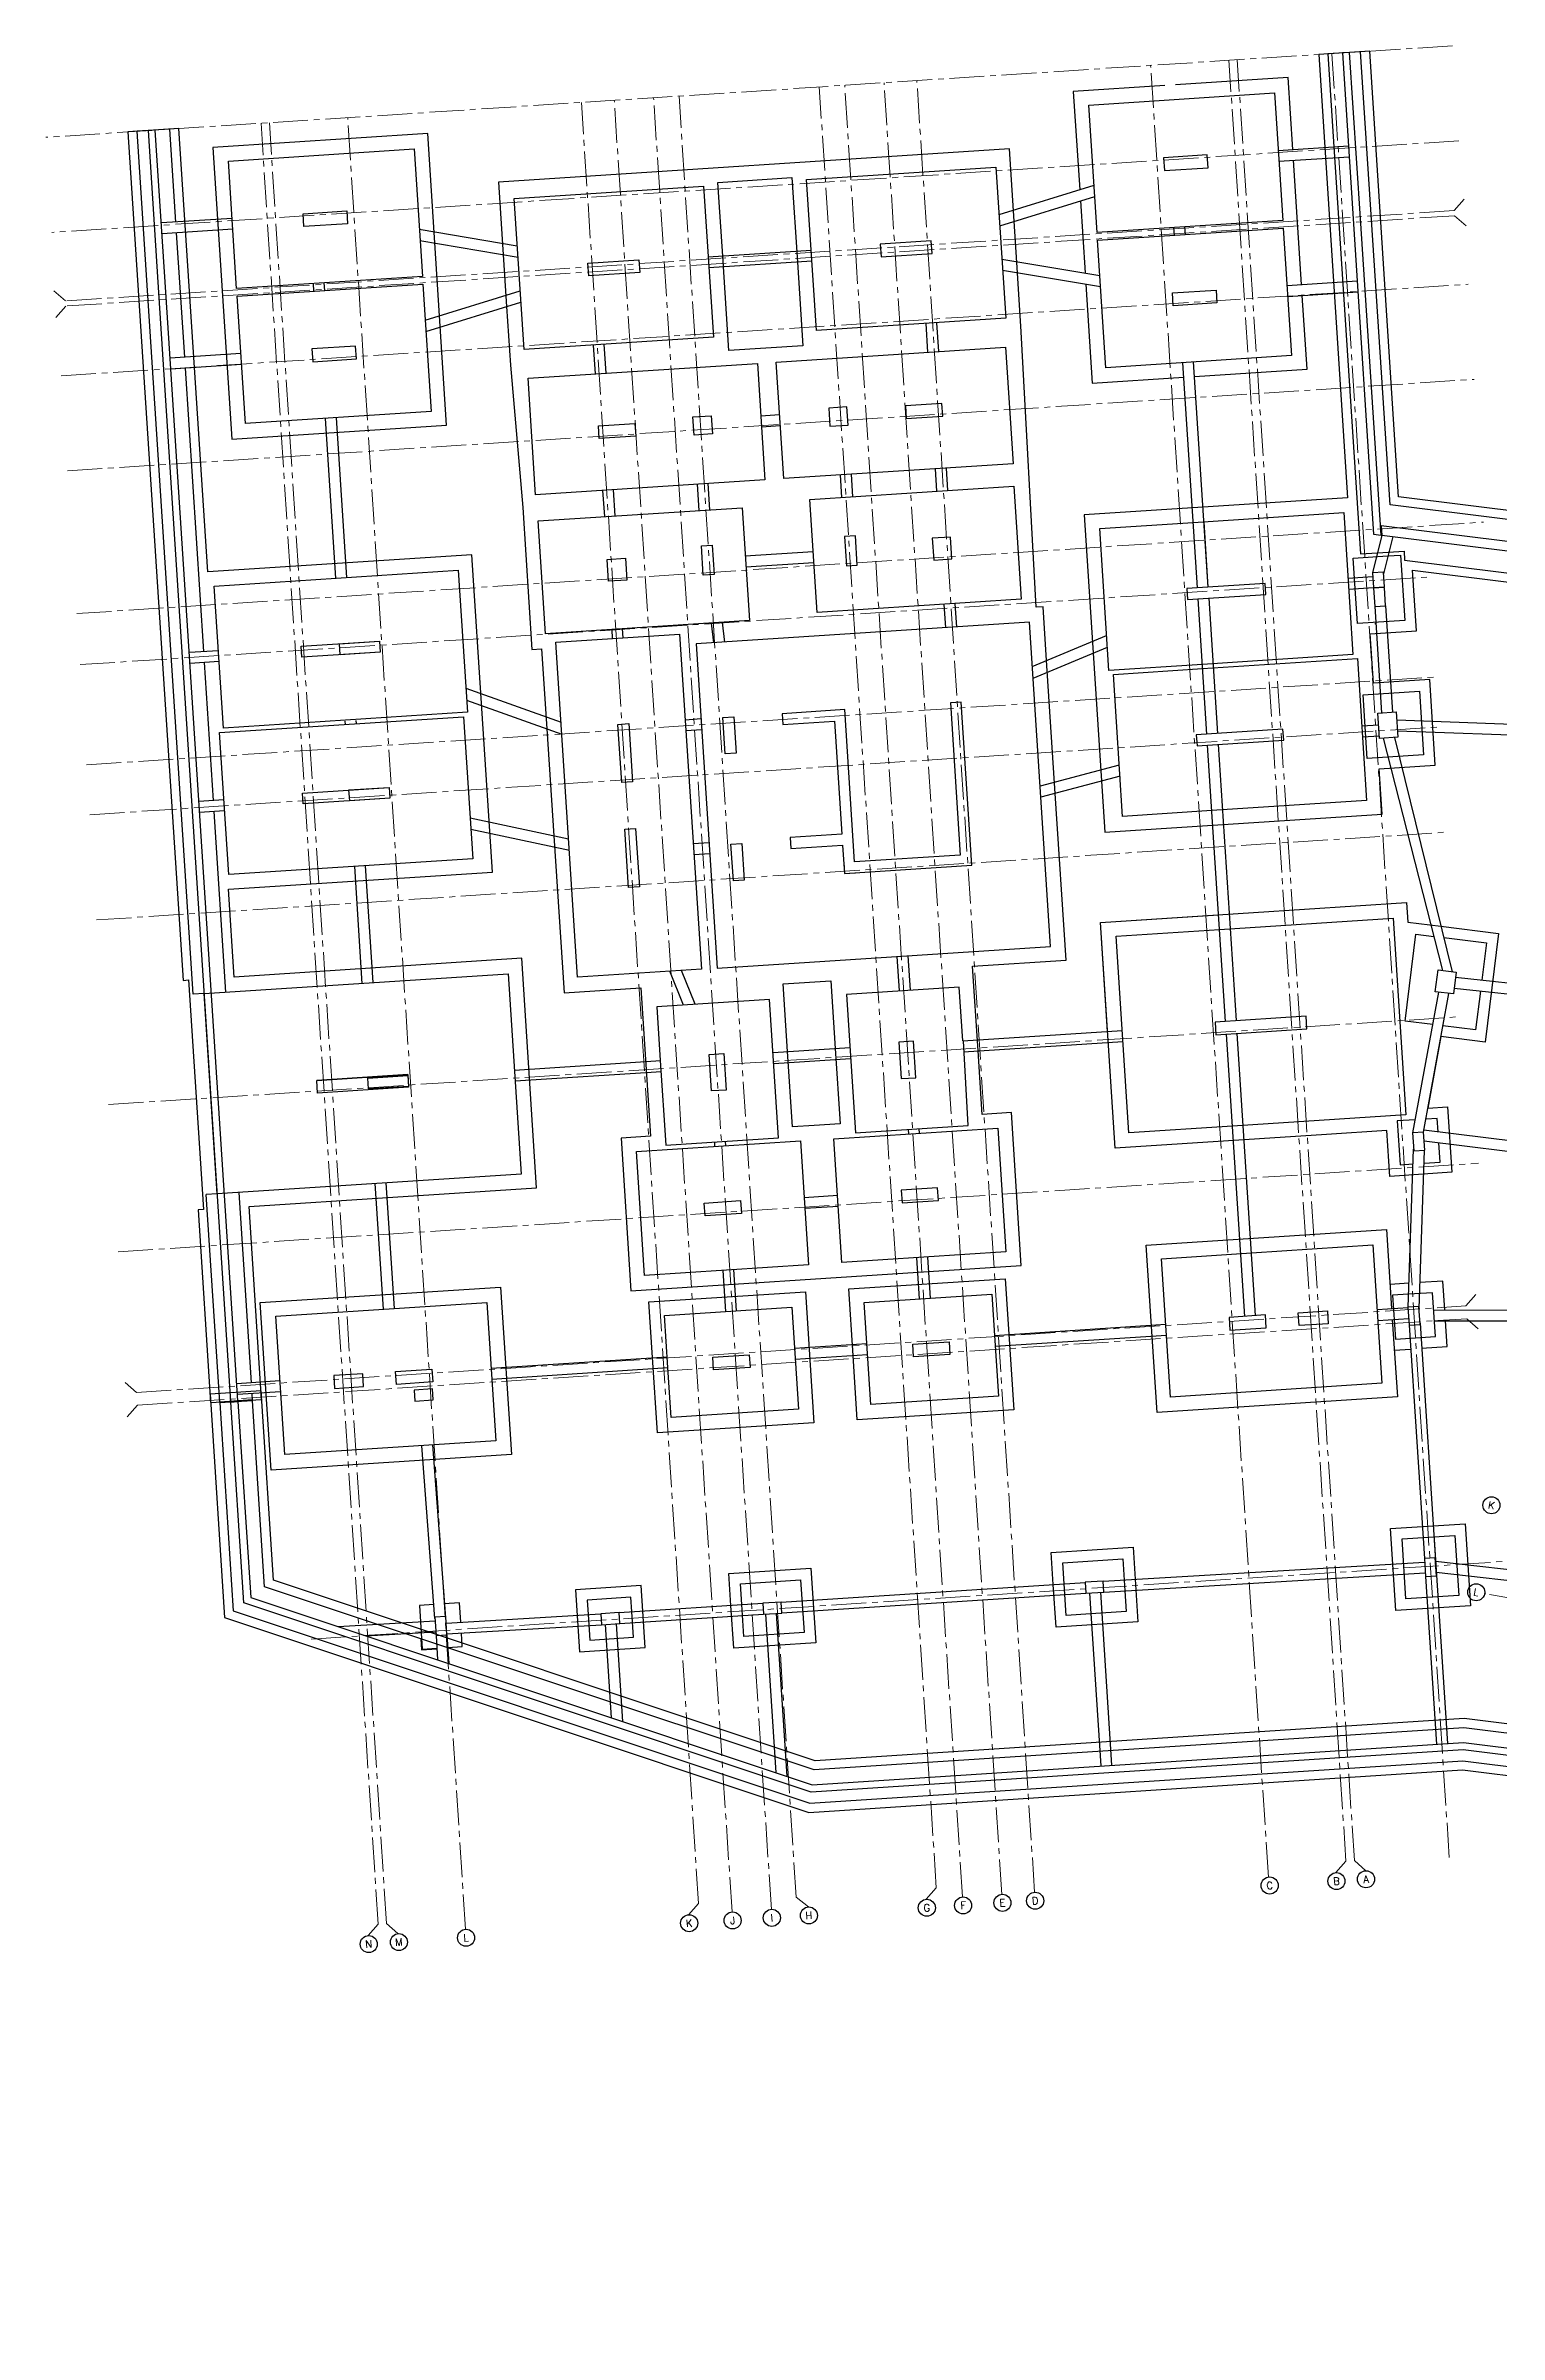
# Model space of a CAD drawing. Header units: metres. Extents: x -9 to 152, y -31 to 76.
# Drawn here: x -8.2 to 31.7, y -25.8 to 36.9 of the extents above; entities that cross this region are included whole.
import ezdxf
from ezdxf.enums import TextEntityAlignment as Align

# ---------------------------------------------------------------- set-up
doc = ezdxf.new("R2010")
doc.units = ezdxf.units.M
doc.linetypes.add('CENTER2', pattern=[28.575, 19.05, -3.175, 3.175, -3.175])
doc.linetypes.add('CENTERX2', pattern=[101.6, 63.5, -12.7, 12.7, -12.7])
for name, color, linetype in [('AA3', 160, 'Continuous'), ('Column', 4, 'Continuous'), ('PCFooting', 7, 'Continuous'), ('RCFooting', 5, 'Continuous'), ('S-COLS-GRID', 1, 'CENTER2'), ('S-GRID-CIRC', 3, 'Continuous'), ('S-GRID-CIRC-TEXT', 3, 'Continuous'), ('S-SMEL-LINE', 4, 'Continuous'), ('ShearWall', 15, 'Continuous'), ('Smelle', 21, 'Continuous'), ('Wall', 1, 'Continuous')]:
    doc.layers.add(name, color=color, linetype=linetype)
doc.layers.add('TEMP', color=8, linetype='Continuous', plot=False)
doc.styles.add('S-ROMANS', font='romans.shx', dxfattribs={"width": 0.75})

# ---------------------------------------------------------------- blocks, each defined once
blk = doc.blocks.new('S-GRID-CIRC')
at = {"layer": 'S-GRID-CIRC'}
blk.add_circle((0, 0), 0.35, dxfattribs=at)
at = {"layer": 'S-GRID-CIRC-TEXT', "color": 3, "style": 'S-ROMANS', "flags": 8}
blk.add_attdef('GRID-CIRC', text='', height=0.3, dxfattribs=at).set_placement((0, 0), align=Align.MIDDLE)

msp = doc.modelspace()

# ---------------------------------------------------------------- linework, layer by layer
at = {"layer": 'AA3'}
for p, q in [((0.038, 18.376), (0.044, 18.286)), ((0.337, 18.396), (0.343, 18.306))]:
    msp.add_line(p, q, dxfattribs=at)
at = {"layer": 'Column', "linetype": 'Continuous'}
for points in [[(22.496, 33.461), (23.694, 33.538), (23.671, 33.888), (22.473, 33.81)], [(0.113, 32.005), (-1.084, 31.927), (-1.107, 32.276), (0.091, 32.354)], [(16.107, 31.539), (14.71, 31.448), (14.733, 31.098), (16.13, 31.189)], [(6.697, 30.927), (8.094, 31.017), (8.117, 30.668), (6.72, 30.577)], [(22.714, 30.107), (23.912, 30.185), (23.934, 29.836), (22.737, 29.758)], [(0.331, 28.652), (-0.866, 28.574), (-0.843, 28.224), (0.354, 28.302)], [(13.83, 26.486), (13.798, 26.985), (13.299, 26.953), (13.332, 26.454)], [(16.42, 26.73), (16.397, 27.079), (15.4, 27.014), (15.422, 26.665)], [(7.01, 26.118), (6.987, 26.467), (7.985, 26.532), (8.008, 26.183)], [(9.609, 26.212), (9.577, 26.711), (10.076, 26.743), (10.108, 26.244)], [(14.08, 22.651), (14.028, 23.449), (13.729, 23.43), (13.78, 22.632)], [(16.674, 22.82), (16.635, 23.419), (16.136, 23.386), (16.175, 22.788)], [(7.264, 22.208), (7.225, 22.807), (7.724, 22.839), (7.763, 22.241)], [(9.859, 22.377), (9.807, 23.175), (10.106, 23.194), (10.158, 22.396)], [(-0.11, 20.496), (0.987, 20.567), (1.007, 20.268), (-0.091, 20.196)], [(10.458, 17.475), (10.393, 18.473), (10.693, 18.493), (10.757, 17.495)], [(0.15, 16.489), (1.248, 16.561), (1.267, 16.261), (0.17, 16.19)], [(10.983, 14.022), (10.684, 14.003), (10.619, 15), (10.918, 15.02)], [(15.685, 8.606), (15.62, 9.604), (15.221, 9.578), (15.285, 8.58)], [(10.086, 8.242), (10.022, 9.24), (10.421, 9.266), (10.486, 8.268)], [(0.664, 8.596), (1.761, 8.667), (1.781, 8.368), (0.683, 8.297)], [(9.885, 5.172), (10.883, 5.237), (10.906, 4.888), (9.908, 4.823)], [(16.282, 5.588), (15.284, 5.523), (15.307, 5.174), (16.304, 5.239)], [(25.267, 2.104), (24.269, 2.039), (24.292, 1.69), (25.289, 1.755)], [(26.165, 2.162), (26.963, 2.214), (26.986, 1.865), (26.188, 1.813)], [(15.598, 1.305), (16.596, 1.37), (16.619, 1.02), (15.621, 0.955)], [(10.12, 0.948), (11.118, 1.013), (11.14, 0.664), (10.142, 0.599)], [(0.529, 0.495), (-0.269, 0.443), (-0.247, 0.094), (0.552, 0.146)], [(1.427, 0.554), (2.425, 0.618), (2.448, 0.269), (1.45, 0.204)]]:
    msp.add_lwpolyline(points, close=True, dxfattribs=at)
at = {"layer": 'Column'}
for points in [[(28.525, 22.056), (28.499, 22.455), (28.2, 22.436), (28.226, 22.037)], [(1.959, -0.255), (2.457, -0.222), (2.438, 0.077), (1.939, 0.045)], [(20.342, -5.52), (20.841, -5.488), (20.822, -5.188), (20.323, -5.221)], [(2.503, -6.179), (2.535, -6.678), (2.835, -6.659), (2.802, -6.16)], [(7.071, -6.383), (7.57, -6.351), (7.55, -6.051), (7.051, -6.084)], [(11.511, -6.094), (12.01, -6.062), (11.991, -5.763), (11.492, -5.795)]]:
    msp.add_lwpolyline(points, close=True, dxfattribs=at)
at = {"layer": 'Column', "elevation": 0}
for points in [[(28.559, 21.537), (28.527, 22.036), (28.227, 22.017), (28.26, 21.518)], [(28.848, 18.63), (28.893, 17.932), (28.394, 17.899), (28.349, 18.598)], [(30.491, 11.495), (30.417, 10.899), (29.921, 10.961), (29.995, 11.557)], [(29.629, 6.616), (29.597, 7.115), (29.298, 7.097), (29.329, 6.598)], [(29.504, 1.84), (29.471, 2.339), (29.172, 2.32), (29.204, 1.821)], [(29.952, -5.046), (29.919, -4.547), (29.62, -4.566), (29.652, -5.065)]]:
    msp.add_lwpolyline(points, close=True, dxfattribs=at)
at = {"layer": 'PCFooting'}
for p, q in [((29.294, 22.511), (29.294, 22.511)), ((36.552, 18.116, 0), (28.862, 18.406, 0)), ((36.515, 17.818, 0), (28.882, 18.105, 0)), ((28.463, 15.825), (28.382, 17.072))]:
    msp.add_line(p, q, dxfattribs=at)
at = {"layer": 'PCFooting', "ltscale": 20}
msp.add_line((29.135, 13.404), (29.17, 12.869), dxfattribs=at)
at = {"layer": 'PCFooting'}
for points in [[(56.23, 21.123), (28.916, 24.523), (28.123, 36.732), (26.727, 36.642), (27.516, 24.497), (20.299, 24.027), (20.864, 15.331), (28.463, 15.825)], [(22.505, 35.791), (20, 35.628), (20.175, 32.937)], [(26.016, 34.04), (25.888, 36.011), (22.804, 35.811)], [(-4.083, 28.061), (-4.509, 34.61), (-5.906, 34.52), (-4.394, 11.273), (-4.246, 11.283), (-3.837, 4.996), (-3.985, 4.987), (-3.642, -0.298), (-2.245, -0.207), (-2.589, 5.077), (5.293, 5.59), (4.885, 11.877), (-2.997, 11.364), (-3.154, 13.769), (4.08, 14.239), (3.514, 22.936), (-3.719, 22.465), (-4.083, 28.061)], [(26.257, 30.338), (26.035, 33.741)], [(20.195, 32.629), (20.323, 30.657)], [(20.343, 30.35), (20.52, 27.635), (23.025, 27.797)], [(23.324, 27.817), (26.408, 28.017), (26.276, 30.039)], [(28.382, 17.072), (29.92, 17.172), (29.767, 19.517), (28.224, 19.416), (28.134, 20.768), (29.405, 20.851), (29.297, 22.511), (54.375, 19.389)], [(19.45, -5.28), (19.393, -4.404), (21.638, -4.258), (21.771, -6.304), (19.526, -6.45), (19.45, -5.28)], [(10.619, -5.852), (10.562, -4.979), (12.807, -4.833), (12.94, -6.878), (10.695, -7.024), (10.619, -5.852)], [(8.199, -6.013), (8.153, -5.311), (6.357, -5.428), (6.468, -7.124), (8.264, -7.007), (8.199, -6.013)]]:
    msp.add_lwpolyline(points, dxfattribs=at)
for points in [[(-3.06, 26.101), (2.827, 26.484), (2.308, 34.478), (-3.58, 34.095)], [(4.47, 29.737), (4.574, 28.133), (4.91, 24.233), (5.163, 20.341), (5.43, 20.358), (5.573, 18.167), (5.764, 15.234), (6.043, 10.935), (8.149, 11.072), (8.413, 7.006), (7.605, 6.953), (7.877, 2.762), (16.035, 3.292), (18.575, 3.458), (18.302, 7.649), (17.504, 7.597), (17.391, 9.339), (17.24, 11.663), (19.8, 11.83), (19.503, 16.395), (19.267, 20.035), (19.171, 21.509), (18.983, 21.497), (18.574, 29.043), (18.469, 30.66), (18.249, 34.056), (4.248, 33.145)], [(12.438, 30.949), (12.587, 28.66), (10.561, 28.528), (10.393, 31.117), (10.261, 33.135), (12.287, 33.267)]]:
    msp.add_lwpolyline(points, close=True, dxfattribs=at)
at = {"layer": 'PCFooting', "ltscale": 20}
for points in [[(20.94, 9.869), (20.746, 12.858), (23.983, 13.069)], [(28.742, 1.979), (28.88, -0.141), (22.294, -0.57), (21.995, 4.021), (28.582, 4.449), (28.723, 2.279)], [(8.467, 0.936), (8.368, 2.463), (12.659, 2.742), (12.892, -0.85), (8.601, -1.129), (8.467, 0.936)], [(13.965, 0.995), (13.846, 2.819), (18.137, 3.098), (18.371, -0.494), (14.08, -0.773), (13.965, 0.995)]]:
    msp.add_lwpolyline(points, dxfattribs=at)
for points in [[(13.478, 9.407), (13.612, 7.344), (12.894, 7.297), (12.305, 7.259), (12.171, 9.322), (12.05, 11.176), (13.357, 11.261)], [(4.303, 2.87), (4.601, -1.72), (-1.985, -2.149), (-2.283, 2.442)], [(-3.657, -0.069), (-3.259, -6.189), (12.748, -11.525), (30.667, -10.36), (51.22, -12.919), (51.462, -11.538), (30.709, -8.955), (12.93, -10.111), (-1.923, -5.159), (-2.26, 0.022)]]:
    msp.add_lwpolyline(points, close=True, dxfattribs=at)
at = {"layer": 'PCFooting', "elevation": 0}
for points in [[(29.199, 2.973), (28.68, 2.939)], [(30.179, 2.241), (30.128, 3.033), (29.5, 2.992)], [(29.546, 1.192), (30.245, 1.237), (30.199, 1.941)], [(28.797, 1.143), (29.247, 1.172)]]:
    msp.add_lwpolyline(points, dxfattribs=at)
msp.add_lwpolyline([(30.736, -3.617), (30.882, -5.862), (28.836, -5.995), (28.69, -3.75)], close=True, dxfattribs=at)
at = {"layer": 'PCFooting', "ltscale": 20}
msp.add_polyline3d([(28.674, 5.903, 0), (28.592, 7.155, 0), (26.935, 7.047, 0), (21.148, 6.671, 0), (20.746, 12.858, 0), (29.135, 13.404, 0), (29.17, 12.869, 0), (30.076, 12.756, 0), (31.656, 12.559, 0), (31.286, 9.582, 0), (30.075, 9.733, 0), (29.717, 7.775, 0), (30.253, 7.81, 0), (30.37, 6.014, 0)], close=True, dxfattribs=at)
at = {"layer": 'RCFooting', "ltscale": 20}
for p, q in [((27.597, 36.339, 0), (27.597, 36.339, 0)), ((-4.758, 34.594), (-5.657, 34.536)), ((-3.463, 5.421), (-3.762, 5.402)), ((-2.494, -0.224, 0), (-3.392, -0.282, 0))]:
    msp.add_line(p, q, dxfattribs=at)
at = {"layer": 'RCFooting', "elevation": 0}
for points in [[(28.334, 22.986), (29.063, 23.033), (29.079, 22.79), (37.1, 21.791), (55.977, 19.441), (56.603, 19.332), (56.851, 20.761), (56.192, 20.876), (28.68, 24.301), (27.873, 36.716), (26.975, 36.658), (27.141, 34.113), (27.866, 22.955)], [(27.727, 22.005), (27.672, 22.843), (28.623, 22.904), (28.97, 22.927), (29.087, 21.131), (27.789, 21.046)], [(28.054, 17.351), (27.94, 19.097), (29.487, 19.198), (29.601, 17.452)], [(30.456, -3.935), (30.563, -5.582), (29.116, -5.676), (29.009, -4.03)]]:
    msp.add_lwpolyline(points, close=True, dxfattribs=at)
at = {"layer": 'RCFooting', "ltscale": 20}
for points in [[(25.742, 32.093), (20.652, 31.762), (20.425, 35.255), (25.515, 35.586)], [(2.161, 30.56), (-2.928, 30.229), (-3.155, 33.722), (1.934, 34.053)], [(12.691, 33.22), (17.88, 33.558), (18.149, 29.417), (12.96, 29.079)], [(4.678, 32.699), (9.867, 33.037), (10.136, 28.895), (4.947, 28.558)], [(25.982, 28.391), (20.893, 28.06), (20.666, 31.552), (25.755, 31.883)], [(2.402, 26.857), (-2.687, 26.526), (-2.914, 30.019), (2.175, 30.35)], [(11.857, 28.212), (18.144, 28.621), (18.351, 25.427), (12.064, 25.019)], [(5.056, 27.77), (11.343, 28.178), (11.55, 24.985), (5.264, 24.576)], [(18.567, 21.718), (12.979, 21.355), (12.778, 24.448), (18.366, 24.812)], [(11.125, 21.129), (5.537, 20.766), (5.335, 23.86), (10.924, 24.223)], [(23.283, 23.821), (27.41, 24.089), (27.663, 20.197), (23.536, 19.929), (20.977, 19.762), (20.724, 23.654)], [(-3.545, 22.076), (3.141, 22.511), (3.394, 18.619), (-3.292, 18.184)], [(9.212, 20.761), (9.809, 11.581), (6.416, 11.36), (5.819, 20.541)], [(9.667, 20.49), (10.244, 11.609), (19.375, 12.203), (18.798, 21.084)], [(23.544, 19.814), (27.785, 20.09), (28.038, 16.198), (23.797, 15.923), (21.352, 15.764), (21.099, 19.655)], [(-3.399, 18.062), (3.287, 18.497), (3.54, 14.605), (-3.146, 14.17)], [(24.359, 7.281), (21.521, 7.096), (21.171, 12.485), (24.008, 12.669), (28.762, 12.978), (29.112, 7.59)], [(4.868, 5.963), (-3.464, 5.421), (-3.821, 10.91), (4.511, 11.452)], [(18.15, 3.831), (13.659, 3.539), (13.439, 6.932), (17.929, 7.224)], [(12.741, 3.479), (8.251, 3.187), (8.03, 6.58), (12.52, 6.872)], [(4.176, -1.347), (-1.612, -1.723), (-1.858, 2.069), (3.93, 2.445)], [(-3.391, -0.302), (-3.02, -6.005), (12.78, -11.273), (30.675, -10.109), (51.015, -12.641), (51.17, -11.754), (30.701, -9.206), (12.898, -10.363), (-2.161, -5.343), (-2.493, -0.244)], [(7.899, -6.031), (7.873, -5.629), (6.676, -5.707), (6.702, -6.105), (6.747, -6.805), (7.945, -6.727)]]:
    msp.add_lwpolyline(points, close=True, dxfattribs=at)
for points in [[(-3.821, 10.91), (-4.119, 10.89), (-5.657, 34.536)], [(-4.593, 32.05), (-4.758, 34.594)], [(-4.352, 28.348), (-4.574, 31.75)], [(-3.828, 20.28), (-4.333, 28.048)], [(-3.562, 16.198), (-3.808, 19.98)], [(-3.221, 10.949), (-3.543, 15.899)], [(8.679, 9.075), (8.83, 6.757), (11.924, 6.958), (11.677, 10.75), (8.584, 10.549), (8.679, 9.075)], [(16.972, 9.612), (16.876, 11.088), (13.783, 10.887), (14.029, 7.095), (17.123, 7.296), (16.991, 9.614)], [(-3.392, -0.282), (-3.762, 5.402)], [(-2.525, 0.247), (-2.864, 5.46)], [(24.885, 3.808), (28.208, 4.024), (28.455, 0.232), (22.667, -0.145), (22.421, 3.647), (24.885, 3.808)], [(17.837, 1.546), (17.946, -0.121), (14.453, -0.348), (14.271, 2.446), (17.764, 2.673), (17.837, 1.546)], [(8.886, 0.663), (8.793, 2.09), (12.286, 2.317), (12.467, -0.477), (8.975, -0.704), (8.886, 0.663)], [(-2.494, -0.224), (-2.505, -0.053)], [(2.477, -5.83), (2.081, -5.856), (2.159, -7.053), (2.558, -7.027)], [(3.213, -6.312), (3.179, -5.784), (2.763, -5.811)], [(2.857, -7.008), (3.256, -6.982), (3.232, -6.612)]]:
    msp.add_lwpolyline(points, dxfattribs=at)
at = {"layer": 'RCFooting', "ltscale": 20, "elevation": 0}
for points in [[(28.261, 21.051), (28.29, 21.053)], [(29.371, 7.452), (28.876, 7.42), (28.953, 6.222), (29.312, 6.245)], [(29.997, 7.123), (29.973, 7.491), (29.667, 7.471)], [(29.613, 6.265), (30.051, 6.293), (30.017, 6.818)], [(29.188, 2.671), (28.75, 2.643), (28.828, 1.445), (29.926, 1.517), (29.848, 2.714), (29.188, 2.671)]]:
    msp.add_lwpolyline(points, dxfattribs=at)
at = {"layer": 'RCFooting', "elevation": 0}
for points in [[(29.85, 10.063), (29.09, 10.158), (29.386, 12.539), (29.876, 12.478)], [(30.153, 12.444), (30.211, 12.437)], [(30.153, 12.444), (31.321, 12.298), (31.194, 11.274)], [(31.157, 10.974), (31.025, 9.917), (30.129, 10.028)]]:
    msp.add_lwpolyline(points, dxfattribs=at)
at = {"layer": 'RCFooting'}
msp.add_lwpolyline([(21.415, -5.453), (21.453, -6.024), (20.48, -6.087), (19.806, -6.131), (19.749, -5.26), (19.712, -4.684), (21.358, -4.577)], close=True, dxfattribs=at)
msp.add_lwpolyline([(10.918, -5.832), (10.881, -5.259), (12.527, -5.152), (12.621, -6.598), (10.975, -6.706), (10.918, -5.832)], dxfattribs=at)
at = {"layer": 'S-COLS-GRID', "lineweight": 0, "ltscale": 0.05}
for p, q in [((30.393, 36.88), (-8.16, 34.373)), ((27.472, -12.861), (24.264, 36.481)), ((27.702, -12.846), (24.493, 36.496)), ((30.303, -12.765), (27.089, 36.665)), ((16.246, -13.591), (13.038, 35.751)), ((16.964, -13.84), (13.736, 35.797)), ((18.042, -13.77), (14.814, 35.867)), ((18.94, -13.712), (15.712, 35.925)), ((25.346, -13.295), (22.118, 36.342)), ((9.73, -14.018), (6.521, 35.328)), ((10.647, -14.251), (7.419, 35.386)), ((11.725, -14.181), (8.497, 35.456)), ((12.405, -13.847), (9.196, 35.502)), ((0.949, -14.588), (-2.26, 34.757)), ((1.178, -14.57), (-2.031, 34.772)), ((3.343, -14.726), (0.115, 34.911)), ((30.562, 34.275), (-7.99, 31.768)), ((30.436, 32.363), (30.714, 32.68)), ((30.436, 32.363), (-7.618, 29.889)), ((30.445, 32.224), (-7.608, 29.749)), ((30.445, 32.224), (30.762, 31.945)), ((-7.618, 29.889), (-7.934, 30.166)), ((-7.735, 27.837), (30.818, 30.344)), ((-7.608, 29.749), (-7.887, 29.432)), ((-7.565, 25.232), (30.987, 27.739)), ((-7.311, 21.321), (31.242, 23.828)), ((-7.22, 19.923), (29.768, 22.329)), ((-7.042, 17.179), (29.934, 19.584)), ((-6.953, 15.812), (30.024, 18.217)), ((-6.765, 12.928), (30.211, 15.333)), ((-6.436, 7.869), (30.54, 10.273)), ((-6.174, 3.837), (31.1, 6.261)), ((30.758, 2.351), (31.034, 2.665)), ((-5.673, -0.018), (30.758, 2.351)), ((-5.65, -0.367), (30.781, 2.002)), ((30.781, 2.002), (31.098, 1.724)), ((-5.673, -0.018), (-5.987, 0.258)), ((-5.65, -0.367), (-5.928, -0.684)), ((-0.883, -6.775), (35.548, -4.406)), ((27.472, -12.861), (27.197, -13.175)), ((27.702, -12.846), (28.017, -13.123)), ((16.246, -13.591), (15.971, -13.905)), ((9.73, -14.018), (9.457, -14.329)), ((12.405, -13.847), (12.739, -14.115)), ((0.949, -14.588), (0.676, -14.9)), ((1.178, -14.57), (1.493, -14.846))]:
    msp.add_line(p, q, dxfattribs=at)
at = {"layer": 'S-COLS-GRID', "lineweight": 0, "ltscale": 0.025}
msp.add_line((147.339, -25.823), (31.272, -5.534), dxfattribs=at)
at = {"layer": 'S-SMEL-LINE', "ltscale": 20}
for p, q in [((2.505, -6.216), (2.151, -1.479)), ((2.804, -6.194), (2.45, -1.456))]:
    msp.add_line(p, q, dxfattribs=at)
at = {"layer": 'ShearWall'}
for points in [[(23.111, 22.006), (23.13, 21.706), (25.276, 21.846), (25.256, 22.145)], [(0.987, 20.567), (1.007, 20.268), (-1.139, 20.128), (-1.158, 20.427)], [(7.922, 16.709), (7.623, 16.69), (7.519, 18.286), (7.819, 18.306)], [(23.371, 17.999), (23.391, 17.7), (25.766, 17.854), (25.746, 18.154)], [(1.248, 16.561), (1.267, 16.261), (-1.108, 16.107), (-1.127, 16.406)], [(8.109, 13.835), (7.81, 13.816), (7.706, 15.412), (8.005, 15.432)], [(23.883, 10.131), (23.906, 9.782), (26.4, 9.944), (26.378, 10.293)], [(1.76, 8.692), (1.782, 8.343), (-0.712, 8.181), (-0.735, 8.53)]]:
    msp.add_lwpolyline(points, close=True, dxfattribs=at)
for points in [[(13.708, 14.5), (13.727, 14.2), (17.22, 14.428), (16.929, 18.898), (16.63, 18.879), (16.901, 14.707), (14.007, 14.519)], [(14.007, 14.519), (13.736, 18.69), (12.02, 18.579), (12.039, 18.279), (13.456, 18.372), (13.657, 15.278), (12.24, 15.186), (12.26, 14.887), (13.677, 14.979), (13.727, 14.2)], [(13.727, 14.2), (14.027, 14.22)]]:
    msp.add_lwpolyline(points, dxfattribs=at)
at = {"layer": 'Smelle'}
for p, q in [((25.617, 34.014, 0), (27.539, 34.139, 0)), ((25.636, 33.715, 0), (27.559, 33.84, 0)), ((17.965, 32.257), (20.568, 33.058)), ((17.985, 31.95), (20.588, 32.75)), ((-3.053, 32.15, 0), (-4.992, 32.024, 0)), ((-3.033, 31.851, 0), (-4.973, 31.724, 0)), ((2.074, 31.855), (4.763, 31.399)), ((2.094, 31.548), (4.783, 31.091)), ((22.772, 31.689), (22.758, 31.899)), ((23.071, 31.709), (23.057, 31.918)), ((12.818, 31.274), (9.994, 31.091)), ((12.837, 30.975), (10.013, 30.791)), ((18.044, 31.035), (20.729, 30.59)), ((18.064, 30.728), (20.749, 30.282)), ((-0.812, 30.156), (-0.826, 30.365)), ((-0.513, 30.175), (-0.527, 30.385)), ((2.236, 29.363), (4.843, 30.165)), ((25.858, 30.312, 0), (27.78, 30.437, 0)), ((25.877, 30.013, 0), (27.799, 30.138, 0)), ((2.256, 29.055), (4.863, 29.857)), ((15.954, 29.274), (16.006, 28.482)), ((16.253, 29.293), (16.305, 28.501)), ((-2.812, 28.448, 0), (-4.751, 28.322, 0)), ((6.843, 28.681), (6.895, 27.889)), ((7.194, 27.909), (7.143, 28.701)), ((-2.792, 28.148, 0), (-4.732, 28.022, 0)), ((11.951, 26.767), (11.437, 26.733)), ((11.97, 26.467), (11.456, 26.434)), ((13.659, 24.505), (13.619, 25.12)), ((13.958, 24.525), (13.918, 25.139)), ((16.213, 25.288), (16.253, 24.674)), ((16.513, 25.308), (16.552, 24.694)), ((7.102, 24.696), (7.149, 23.978)), ((7.448, 23.997), (7.402, 24.715)), ((9.744, 24.146), (9.697, 24.865)), ((10.043, 24.166), (9.996, 24.884)), ((23.699, 22.044), (23.583, 23.84)), ((11.009, 22.904), (12.871, 23.024)), ((11.029, 22.604), (12.89, 22.725)), ((27.526, 22.293, 0), (28.206, 22.337, 0)), ((27.546, 21.993, 0), (28.226, 22.038, 0)), ((16.454, 21.581), (16.496, 20.934)), ((16.754, 21.6), (16.796, 20.954)), ((23.661, 18.018), (23.42, 21.725)), ((23.96, 18.038), (23.719, 21.744)), ((7.35, 20.884), (7.366, 20.641)), ((7.665, 20.661), (7.65, 20.904)), ((10.073, 21.061), (10.137, 20.521)), ((10.373, 21.081), (10.437, 20.54)), ((18.876, 19.872), (20.914, 20.721)), ((-3.43, 20.305, 0), (-4.227, 20.254, 0)), ((18.897, 19.556), (20.935, 20.405)), ((-3.41, 20.006, 0), (-4.207, 19.954, 0)), ((3.351, 19.278), (5.962, 18.347)), ((3.372, 18.952), (5.983, 18.021)), ((9.801, 18.435), (9.365, 18.406)), ((27.905, 18.244, 0), (28.37, 18.275, 0)), ((9.82, 18.135), (9.385, 18.107)), ((9.82, 18.135), (9.385, 18.107)), ((27.924, 17.945, 0), (28.389, 17.975, 0)), ((-3.279, 16.217, 0), (-3.961, 16.172, 0)), ((-3.26, 15.917, 0), (-3.942, 15.873, 0)), ((3.467, 15.724), (6.17, 15.148)), ((3.487, 15.413), (6.19, 14.837)), ((10.021, 15.042), (9.586, 15.013)), ((10.041, 14.742), (9.605, 14.714)), ((15.489, 7.065), (15.481, 7.19)), ((15.789, 7.084), (15.78, 7.209)), ((10.18, 6.72), (10.172, 6.845)), ((10.48, 6.739), (10.472, 6.864)), ((12.621, 5.327), (13.549, 5.387)), ((12.64, 5.027), (13.568, 5.088)), ((28.324, 2.253, 0), (29.173, 2.308, 0)), ((28.343, 1.953, 0), (29.192, 2.009, 0)), ((-1.743, 0.298, 0), (-2.924, 0.221, 0)), ((-1.724, -0.002, 0), (-2.905, -0.079, 0))]:
    msp.add_line(p, q, dxfattribs=at)
at = {"layer": 'Smelle', "ltscale": 20}
for p, q in [((23.699, 22.044), (23.298, 28.216)), ((23.4, 22.024), (22.999, 28.197)), ((-0.502, 26.669), (-0.217, 22.292)), ((-0.202, 26.688), (0.082, 22.312)), ((28.453, 23.473), (28.2, 22.436)), ((28.753, 23.435, 0), (28.502, 22.409)), ((28.26, 21.518, 0), (28.449, 18.604, 0)), ((28.559, 21.537), (28.748, 18.624)), ((24.172, 10.15), (23.68, 17.719)), ((24.472, 10.169), (23.979, 17.738)), ((28.49, 17.905, 0), (30.116, 11.541, 0)), ((28.799, 17.926, 0), (30.384, 11.508, 0)), ((21.261, 17.168), (19.089, 16.596)), ((21.281, 16.863), (19.109, 16.291)), ((0.297, 14.394), (0.505, 11.191)), ((0.596, 14.414), (0.804, 11.211)), ((15.235, 10.982), (15.173, 11.929)), ((15.534, 11.001), (15.472, 11.949)), ((9.32, 10.597), (8.947, 11.525)), ((9.635, 10.618), (9.262, 11.545)), ((29.989, 11.508), (29.987, 11.508)), ((35.709, 10.789), (30.473, 11.351, 0)), ((29.306, 7.097, 0), (30.013, 10.95, 0)), ((29.597, 7.115, 0), (30.291, 10.915, 0)), ((29.952, 11.21), (29.95, 11.21)), ((35.672, 10.491), (30.436, 11.051, 0)), ((11.772, 9.296), (13.877, 9.433)), ((16.972, 9.612), (21.339, 9.895)), ((16.991, 9.313), (21.359, 9.596)), ((24.698, 2.067), (24.195, 9.8)), ((24.997, 2.086), (24.494, 9.82)), ((4.683, 8.816), (8.699, 9.077)), ((11.791, 8.997), (13.897, 9.134)), ((4.702, 8.517), (8.719, 8.777)), ((35.104, 6.48), (29.607, 7.172)), ((29.176, 2.32), (29.326, 6.651)), ((29.475, 2.282), (29.625, 6.615)), ((35.066, 6.183), (29.613, 6.869)), ((0.862, 5.703), (1.086, 2.26)), ((1.161, 5.722), (1.385, 2.279)), ((10.474, 2.199), (10.401, 3.327)), ((10.774, 2.219), (10.7, 3.346)), ((15.783, 2.544), (15.71, 3.672)), ((16.083, 2.564), (16.009, 3.692)), ((29.879, 2.24), (34.577, 2.249)), ((29.898, 1.94), (34.539, 1.949)), ((12.359, 1.191), (14.345, 1.32)), ((17.837, 1.546), (22.537, 1.851)), ((17.857, 1.246), (22.557, 1.552)), ((29.205, 1.821), (29.62, -4.566)), ((29.501, 1.881), (29.934, -4.771)), ((4.046, 0.649), (8.866, 0.962)), ((4.066, 0.35), (8.886, 0.663)), ((12.378, 0.892), (14.364, 1.021)), ((29.887, -4.048), (30.25, -9.636)), ((20.822, -5.188), (29.626, -4.664)), ((20.841, -5.487), (29.646, -4.964)), ((33.718, -5.074, 0), (29.926, -4.648, 0)), ((33.68, -5.372, 0), (29.946, -4.953, 0)), ((11.991, -5.763), (20.323, -5.223)), ((12.01, -6.059), (20.342, -5.517)), ((20.442, -5.514), (20.75, -10.253)), ((20.742, -5.494), (21.05, -10.234)), ((29.652, -5.065), (29.951, -9.655)), ((2.814, -6.336), (7.051, -6.084)), ((7.55, -6.051), (11.492, -5.795)), ((7.57, -6.351), (11.511, -6.094)), ((11.561, -6.091), (11.844, -10.433)), ((11.861, -6.072), (12.151, -10.536)), ((-0.149, -6.435), (2.509, -6.277)), ((0.616, -6.69), (2.529, -6.577)), ((2.12, -6.77), (2.14, -7.075)), ((2.535, -6.678), (2.579, -7.345)), ((2.833, -6.635), (7.071, -6.383)), ((2.835, -6.659), (2.886, -7.447)), ((7.17, -6.377), (7.337, -8.931)), ((7.47, -6.357), (7.644, -9.033)), ((2.14, -7.075), (2.559, -7.047))]:
    msp.add_line(p, q, dxfattribs=at)
at = {"layer": 'TEMP', "color": 0}
msp.add_line((1.76, 8.692), (-0.735, 8.53), dxfattribs=at)
at = {"layer": 'Wall', "elevation": 0}
msp.add_lwpolyline([(27.869, 32.151), (27.573, 36.697), (27.375, 36.684), (27.669, 32.138), (28.231, 23.5), (28.433, 23.475)], close=True, dxfattribs=at)
msp.add_lwpolyline([(-5.357, 34.555), (-5.06, 29.978), (-3.093, -0.263), (-2.893, -0.25), (-4.86, 29.991), (-5.158, 34.568)], dxfattribs=at)
at = {"layer": 'Wall', "linetype": 'CENTERX2', "elevation": 0}
msp.add_lwpolyline([(28.437, 23.726), (28.453, 23.472), (56.066, 20.035), (56.716, 19.922), (56.75, 20.169), (56.103, 20.282), (28.437, 23.726)], dxfattribs=at)
at = {"layer": 'Wall'}
msp.add_lwpolyline([(51.101, -12.148), (51.067, -12.345), (30.684, -9.808), (12.819, -10.97), (-2.734, -5.784), (-3.092, -0.283), (-2.892, -0.27), (-2.543, -5.637), (12.846, -10.768), (30.69, -9.607)], close=True, dxfattribs=at)

# ---------------------------------------------------------------- block references
at = {"layer": 'S-GRID-CIRC', "extrusion": (4.60555e-06, 2.5355e-07, 1)}
ref = msp.add_blockref('S-GRID-CIRC', (31.459, -3.11, 0), dxfattribs=dict(at, xscale=0.6670000000000025, yscale=0.6670000000000025, zscale=0.6670000000000025, rotation=350.0850132742568))
ref.add_attrib('GRID-CIRC', 'K', dxfattribs={"layer": 'S-GRID-CIRC-TEXT', "color": 3, "extrusion": (4.60555e-06, 2.5355e-07, 1), "height": 0.2, "rotation": 350.08501, "style": 'S-ROMANS'}).set_placement((31.459, -3.11, 0), align=Align.MIDDLE)
ref = msp.add_blockref('S-GRID-CIRC', (31.042, -5.494, 0), dxfattribs=dict(at, xscale=0.6670000000000025, yscale=0.6670000000000025, zscale=0.6670000000000025, rotation=350.0850132742568))
ref.add_attrib('GRID-CIRC', 'L', dxfattribs={"layer": 'S-GRID-CIRC-TEXT', "color": 3, "extrusion": (4.60555e-06, 2.5355e-07, 1), "height": 0.2, "rotation": 350.08501, "style": 'S-ROMANS'}).set_placement((31.042, -5.494, 0), align=Align.MIDDLE)
at = {"layer": 'S-GRID-CIRC', "extrusion": (-6.58997e-05, -4.53883e-05, 1)}
ref = msp.add_blockref('S-GRID-CIRC', (27.212, -13.408, -0.001), dxfattribs=dict(at, xscale=0.6670000000000005, yscale=0.6670000000000005, zscale=0.6670000000000005, rotation=3.720628203573317))
ref.add_attrib('GRID-CIRC', 'B', dxfattribs={"layer": 'S-GRID-CIRC-TEXT', "color": 3, "extrusion": (-6.58997e-05, -4.53883e-05, 1), "height": 0.2, "rotation": 3.72063, "style": 'S-ROMANS'}).set_placement((27.212, -13.408, -0.001), align=Align.MIDDLE)
ref = msp.add_blockref('S-GRID-CIRC', (28.021, -13.357, -0.001), dxfattribs=dict(at, xscale=0.6670000000000005, yscale=0.6670000000000005, zscale=0.6670000000000005, rotation=3.720628203573317))
ref.add_attrib('GRID-CIRC', 'A', dxfattribs={"layer": 'S-GRID-CIRC-TEXT', "color": 3, "extrusion": (-6.58997e-05, -4.53883e-05, 1), "height": 0.2, "rotation": 3.72063, "style": 'S-ROMANS'}).set_placement((28.021, -13.357, -0.001), align=Align.MIDDLE)
ref = msp.add_blockref('S-GRID-CIRC', (18.058, -14.003, -0.001), dxfattribs=dict(at, xscale=0.6670000000000005, yscale=0.6670000000000005, zscale=0.6670000000000005, rotation=3.720628203573317))
ref.add_attrib('GRID-CIRC', 'E', dxfattribs={"layer": 'S-GRID-CIRC-TEXT', "color": 3, "extrusion": (-6.58997e-05, -4.53883e-05, 1), "height": 0.2, "rotation": 3.72063, "style": 'S-ROMANS'}).set_placement((18.058, -14.003, -0.001), align=Align.MIDDLE)
ref = msp.add_blockref('S-GRID-CIRC', (18.955, -13.945, -0.001), dxfattribs=dict(at, xscale=0.6670000000000005, yscale=0.6670000000000005, zscale=0.6670000000000005, rotation=3.720628203573317))
ref.add_attrib('GRID-CIRC', 'D', dxfattribs={"layer": 'S-GRID-CIRC-TEXT', "color": 3, "extrusion": (-6.58997e-05, -4.53883e-05, 1), "height": 0.2, "rotation": 3.72063, "style": 'S-ROMANS'}).set_placement((18.955, -13.945, -0.001), align=Align.MIDDLE)
ref = msp.add_blockref('S-GRID-CIRC', (25.381, -13.528, -0.001), dxfattribs=dict(at, xscale=0.6670000000000005, yscale=0.6670000000000005, zscale=0.6670000000000005, rotation=3.720628203573317))
ref.add_attrib('GRID-CIRC', 'C', dxfattribs={"layer": 'S-GRID-CIRC-TEXT', "color": 3, "extrusion": (-6.58997e-05, -4.53883e-05, 1), "height": 0.2, "rotation": 3.72063, "style": 'S-ROMANS'}).set_placement((25.381, -13.528, -0.001), align=Align.MIDDLE)
ref = msp.add_blockref('S-GRID-CIRC', (9.473, -14.561, 0), dxfattribs=dict(at, xscale=0.6670000000000005, yscale=0.6670000000000005, zscale=0.6670000000000005, rotation=3.720628203573317))
ref.add_attrib('GRID-CIRC', 'K', dxfattribs={"layer": 'S-GRID-CIRC-TEXT', "color": 3, "extrusion": (-6.58997e-05, -4.53883e-05, 1), "height": 0.2, "rotation": 3.72063, "style": 'S-ROMANS'}).set_placement((9.473, -14.561, 0), align=Align.MIDDLE)
ref = msp.add_blockref('S-GRID-CIRC', (10.664, -14.484, 0), dxfattribs=dict(at, xscale=0.6670000000000005, yscale=0.6670000000000005, zscale=0.6670000000000005, rotation=3.720628203573317))
ref.add_attrib('GRID-CIRC', 'J', dxfattribs={"layer": 'S-GRID-CIRC-TEXT', "color": 3, "extrusion": (-6.58997e-05, -4.53883e-05, 1), "height": 0.2, "rotation": 3.72063, "style": 'S-ROMANS'}).set_placement((10.664, -14.484, 0), align=Align.MIDDLE)
ref = msp.add_blockref('S-GRID-CIRC', (11.738, -14.414, 0), dxfattribs=dict(at, xscale=0.6670000000000005, yscale=0.6670000000000005, zscale=0.6670000000000005, rotation=3.720628203573317))
ref.add_attrib('GRID-CIRC', 'I', dxfattribs={"layer": 'S-GRID-CIRC-TEXT', "color": 3, "extrusion": (-6.58997e-05, -4.53883e-05, 1), "height": 0.2, "rotation": 3.72063, "style": 'S-ROMANS'}).set_placement((11.738, -14.414, 0), align=Align.MIDDLE)
ref = msp.add_blockref('S-GRID-CIRC', (12.754, -14.348, 0), dxfattribs=dict(at, xscale=0.6670000000000005, yscale=0.6670000000000005, zscale=0.6670000000000005, rotation=3.720628203573317))
ref.add_attrib('GRID-CIRC', 'H', dxfattribs={"layer": 'S-GRID-CIRC-TEXT', "color": 3, "extrusion": (-6.58997e-05, -4.53883e-05, 1), "height": 0.2, "rotation": 3.72063, "style": 'S-ROMANS'}).set_placement((12.754, -14.348, 0), align=Align.MIDDLE)
ref = msp.add_blockref('S-GRID-CIRC', (15.986, -14.138, 0), dxfattribs=dict(at, xscale=0.6670000000000005, yscale=0.6670000000000005, zscale=0.6670000000000005, rotation=3.720628203573317))
ref.add_attrib('GRID-CIRC', 'G', dxfattribs={"layer": 'S-GRID-CIRC-TEXT', "color": 3, "extrusion": (-6.58997e-05, -4.53883e-05, 1), "height": 0.2, "rotation": 3.72063, "style": 'S-ROMANS'}).set_placement((15.986, -14.138, 0), align=Align.MIDDLE)
ref = msp.add_blockref('S-GRID-CIRC', (16.981, -14.073, 0), dxfattribs=dict(at, xscale=0.6670000000000005, yscale=0.6670000000000005, zscale=0.6670000000000005, rotation=3.720628203573317))
ref.add_attrib('GRID-CIRC', 'F', dxfattribs={"layer": 'S-GRID-CIRC-TEXT', "color": 3, "extrusion": (-6.58997e-05, -4.53883e-05, 1), "height": 0.2, "rotation": 3.72063, "style": 'S-ROMANS'}).set_placement((16.981, -14.073, 0), align=Align.MIDDLE)
ref = msp.add_blockref('S-GRID-CIRC', (0.691, -15.133, 0.001), dxfattribs=dict(at, xscale=0.6670000000000005, yscale=0.6670000000000005, zscale=0.6670000000000005, rotation=3.720628203573317))
ref.add_attrib('GRID-CIRC', 'N', dxfattribs={"layer": 'S-GRID-CIRC-TEXT', "color": 3, "extrusion": (-6.58997e-05, -4.53883e-05, 1), "height": 0.2, "rotation": 3.72063, "style": 'S-ROMANS'}).set_placement((0.691, -15.133, 0.001), align=Align.MIDDLE)
ref = msp.add_blockref('S-GRID-CIRC', (1.518, -15.079, 0.001), dxfattribs=dict(at, xscale=0.6670000000000005, yscale=0.6670000000000005, zscale=0.6670000000000005, rotation=3.720628203573317))
ref.add_attrib('GRID-CIRC', 'M', dxfattribs={"layer": 'S-GRID-CIRC-TEXT', "color": 3, "extrusion": (-6.58997e-05, -4.53883e-05, 1), "height": 0.2, "rotation": 3.72063, "style": 'S-ROMANS'}).set_placement((1.518, -15.079, 0.001), align=Align.MIDDLE)
ref = msp.add_blockref('S-GRID-CIRC', (3.358, -14.959, 0), dxfattribs=dict(at, xscale=0.6670000000000005, yscale=0.6670000000000005, zscale=0.6670000000000005, rotation=3.720628203573317))
ref.add_attrib('GRID-CIRC', 'L', dxfattribs={"layer": 'S-GRID-CIRC-TEXT', "color": 3, "extrusion": (-6.58997e-05, -4.53883e-05, 1), "height": 0.2, "rotation": 3.72063, "style": 'S-ROMANS'}).set_placement((3.358, -14.959, 0), align=Align.MIDDLE)

doc.saveas('drawing.dxf')
